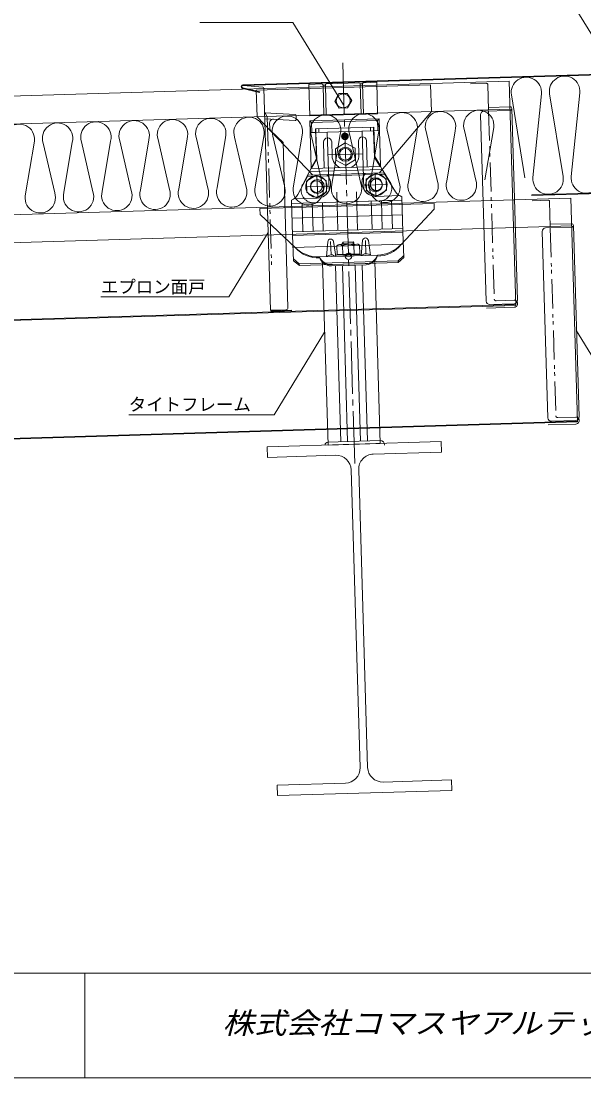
# Model space of a CAD drawing. Units: millimetres at full size, sheet at 1:5; details may follow other scales. Extents: x -3142 to 7368, y -2477 to 558.
# Drawn here: x 1644 to 2129, y -2477 to -1569 of the extents above; entities that cross this region are included whole.
import ezdxf
from ezdxf.enums import TextEntityAlignment as Align

# ---------------------------------------------------------------- set-up
doc = ezdxf.new("R2010")
doc.units = ezdxf.units.MM
doc.header["$LTSCALE"] = 5
doc.linetypes.add('CHAIN2', pattern=[12, 9, -1, 1, -1])
doc.linetypes.add('DOUBLE_CHAIN1', pattern=[8.8, 5, -1, 0.6, -0.6, 0.6, -1])
doc.layers.add('0-0_0', color=7, linetype='Continuous', lineweight=18)
doc.styles.add('HG丸ｺﾞｼｯｸM-PRO', font='')
doc.styles.add('ＭＳ ゴシック', font='')
doc.styles.get('HG丸ｺﾞｼｯｸM-PRO').set_extended_font_data('HG丸ｺﾞｼｯｸM-PRO')
doc.styles.get('ＭＳ ゴシック').set_extended_font_data('MS Gothic')

msp = doc.modelspace()

# ---------------------------------------------------------------- linework, layer by layer
at = {"layer": '0-0_0', "color": 4}
for p, q in [((2114.45, -1546.475), (2219.066, -1716.932)), ((1798.051, -1569.939), (1878.051, -1569.939)), ((1878.051, -1569.939), (1921.583, -1640.869)), ((1861.905, -1907.258), (1905.437, -1836.328)), ((1861.905, -1907.258), (1736.905, -1907.258))]:
    msp.add_line(p, q, dxfattribs=at)
at = {"layer": '0-0_0', "color": 4, "linetype": 'CHAIN2'}
msp.add_line((1931.337, -1949.215), (1920.996, -1604.87), dxfattribs=at)
at = {"layer": '0-0_0', "color": 5}
for p, q in [((2143.139, -1614.407), (1835.191, -1623.654)), ((2143.139, -1615.007), (1835.209, -1624.254)), ((1849.608, -1629.672), (1835.009, -1626.227)), ((1835.209, -1624.254), (1852.333, -1625.576)), ((2044.867, -1622.46), (2030.873, -1622.88)), ((2046.557, -1645.42), (2045.896, -1623.43)), ((1849.47, -1630.256), (1834.871, -1626.811)), ((1849.608, -1629.672), (1849.47, -1630.256)), ((1853.238, -1626.532), (1858.973, -1817.526)), ((2064.98, -1642.589), (2046.488, -1643.144)), ((2066.524, -1644.043), (2071.47, -1808.746)), ((1853.841, -1646.603), (1855.99, -1651.541)), ((1853.871, -1647.602), (1880.015, -1649.101)), ((1854.028, -1652.853), (1879.997, -1654.341)), ((1880.957, -1650.069), (1881.054, -1653.313)), ((2039.672, -1649.351), (2044.482, -1809.556)), ((2065.07, -1645.587), (2042.58, -1646.263)), ((1858.135, -1656.355), (1858.282, -1661.234)), ((1869.644, -1673.141), (1859.223, -1663.328)), ((1869.644, -1673.141), (1873.906, -1815.077)), ((2143.139, -1716.453), (2083.665, -1718.239)), ((2143.139, -1717.053), (2083.683, -1718.839)), ((2083.683, -1718.839), (2083.665, -1718.239)), ((2097.906, -1722.914), (2083.912, -1723.334)), ((2099.596, -1745.873), (2098.935, -1723.883)), ((2118.019, -1743.042), (2099.527, -1743.597)), ((2119.563, -1744.496), (2124.509, -1909.199)), ((2092.711, -1749.805), (2097.522, -1910.009)), ((2118.109, -1746.041), (2095.619, -1746.716)), ((1858.973, -1817.526), (1871.967, -1817.136)), ((2068.652, -1814.833), (2044.663, -1815.553)), ((2068.562, -1811.834), (2047.571, -1812.465)), ((1860.003, -1818.495), (1876.995, -1817.985)), ((2121.691, -1915.286), (2097.702, -1916.007)), ((2121.601, -1912.288), (2100.61, -1912.918))]:
    msp.add_line(p, q, dxfattribs=at)
at = {"layer": '0-0_0'}
for p, q in [((2064.319, -1620.576), (1364.634, -1641.586)), ((1846.661, -1628.112), (1996.593, -1623.61)), ((1903.036, -1622.917), (1891.791, -1623.255)), ((1891.791, -1623.255), (1892.601, -1650.243)), ((1906.064, -1623.827), (1904.065, -1623.887)), ((1904.846, -1649.875), (1904.065, -1623.887)), ((1906.064, -1623.827), (1906.845, -1649.815)), ((1935.021, -1621.957), (1907.034, -1622.797)), ((1938.05, -1622.866), (1936.051, -1622.926)), ((1936.051, -1622.926), (1936.831, -1648.915)), ((1938.83, -1648.855), (1938.05, -1622.866)), ((1950.264, -1621.499), (1939.019, -1621.837)), ((1950.264, -1621.499), (1951.075, -1648.487)), ((1996.593, -1623.61), (1997.283, -1646.599)), ((2064.319, -1620.576), (2070.106, -1813.289)), ((1846.661, -1628.112), (1847.351, -1651.102)), ((1924.888, -1631.015), (1928.724, -1637.153)), ((2065.039, -1644.565), (1365.355, -1665.575)), ((1918.067, -1643.726), (1914.231, -1637.588)), ((1925.264, -1643.51), (1918.067, -1643.726)), ((1925.264, -1643.51), (1928.724, -1637.153)), ((1847.351, -1651.102), (1895.247, -1701.187)), ((1951.075, -1648.487), (1892.601, -1650.243)), ((1952.304, -1652.952), (1952.904, -1672.943)), ((1997.283, -1646.599), (1952.479, -1699.468)), ((1892.631, -1654.744), (1893.231, -1674.735)), ((1894.108, -1656.054), (1950.907, -1654.348)), ((1894.108, -1656.054), (1894.368, -1664.696)), ((1897.589, -1661.598), (1947.766, -1660.092)), ((1897.589, -1661.598), (1898.347, -1686.86)), ((1897.888, -1661.589), (1897.978, -1664.588)), ((1900.387, -1661.514), (1900.477, -1664.513)), ((1944.967, -1660.176), (1945.057, -1663.174)), ((1947.466, -1660.101), (1947.556, -1663.099)), ((1947.766, -1660.092), (1948.525, -1685.353)), ((1892.931, -1664.74), (1897.679, -1664.597)), ((1897.978, -1664.588), (1947.556, -1663.099)), ((1897.978, -1664.588), (1898.669, -1687.578)), ((1907.774, -1664.294), (1909.284, -1714.581)), ((1925.786, -1667.755), (1920.388, -1667.917)), ((1922.488, -1667.854), (1920.668, -1666.14)), ((1920.774, -1669.674), (1922.488, -1667.854)), ((1921.173, -1669.662), (1920.774, -1669.674)), ((1922.875, -1667.442), (1921.055, -1665.728)), ((1922.887, -1667.842), (1921.067, -1666.128)), ((1922.887, -1667.842), (1921.173, -1669.662)), ((1921.185, -1670.062), (1921.173, -1669.662)), ((1922.899, -1668.242), (1921.185, -1670.062)), ((1924.589, -1665.622), (1922.875, -1667.442)), ((1924.601, -1666.022), (1922.887, -1667.842)), ((1924.707, -1669.556), (1922.887, -1667.842)), ((1924.719, -1669.956), (1922.899, -1668.242)), ((1923.287, -1667.83), (1925.001, -1666.01)), ((1925.107, -1669.544), (1923.287, -1667.83)), ((1924.589, -1665.622), (1924.601, -1666.022)), ((1925.001, -1666.01), (1924.601, -1666.022)), ((1925.107, -1669.544), (1924.707, -1669.556)), ((1924.719, -1669.956), (1924.707, -1669.556)), ((1937.761, -1663.393), (1939.271, -1713.68)), ((1941.514, -1671.785), (1942.176, -1693.81)), ((1947.556, -1663.099), (1948.247, -1686.089)), ((1947.856, -1663.09), (1952.604, -1662.948)), ((1893.231, -1674.735), (1893.861, -1695.726)), ((1904.531, -1672.895), (1905.192, -1694.921)), ((1911.528, -1672.685), (1911.888, -1684.68)), ((1914.709, -1678.685), (1923.058, -1673.524)), ((1914.709, -1678.685), (1915.004, -1688.495)), ((1923.058, -1673.524), (1931.701, -1678.174)), ((1931.701, -1678.174), (1931.996, -1687.985)), ((1934.517, -1671.995), (1934.877, -1683.989)), ((1898.669, -1687.578), (1894.292, -1695.713)), ((1894.377, -1694.24), (1898.347, -1686.86)), ((1938.346, -1682.885), (1908.359, -1683.785)), ((1923.647, -1693.145), (1915.004, -1688.495)), ((1931.996, -1687.985), (1923.647, -1693.145)), ((1948.247, -1686.089), (1953.103, -1693.947)), ((1952.931, -1692.482), (1948.525, -1685.353)), ((1892.494, -1698.268), (1890.196, -1702.539)), ((1893.861, -1695.726), (1892.494, -1698.268)), ((1955.052, -1696.389), (1892.494, -1698.268)), ((1953.103, -1693.947), (1894.292, -1695.713)), ((1891.283, -1701.306), (1882.257, -1718.084)), ((1890.196, -1702.539), (1886.558, -1709.301)), ((1898.08, -1701.287), (1889.731, -1706.447)), ((1889.731, -1706.447), (1890.026, -1716.258)), ((1957.171, -1700.528), (1890.627, -1702.526)), ((1956.442, -1699.349), (1891.283, -1701.306)), ((1906.724, -1705.937), (1898.08, -1701.287)), ((1898.874, -1701.078), (1899.474, -1721.069)), ((1907.018, -1715.747), (1906.724, -1705.937)), ((1941.308, -1704.898), (1949.657, -1699.738)), ((1941.602, -1714.709), (1941.308, -1704.898)), ((1948.852, -1699.577), (1949.452, -1719.568)), ((1949.657, -1699.738), (1958.3, -1704.388)), ((1956.442, -1699.349), (1966.46, -1715.556)), ((1958.3, -1704.388), (1958.595, -1714.199)), ((1909.17, -1710.773), (1889.179, -1711.373)), ((1890.026, -1716.258), (1898.669, -1720.908)), ((1898.669, -1720.908), (1907.018, -1715.747)), ((1915.832, -1716.075), (1916.813, -1748.761)), ((1932.824, -1715.565), (1933.806, -1748.25)), ((1939.156, -1709.873), (1959.147, -1709.272)), ((1950.246, -1719.359), (1941.602, -1714.709)), ((1958.595, -1714.199), (1950.246, -1719.359)), ((1367.696, -1743.54), (2117.358, -1721.029)), ((1849.722, -1730.066), (1999.654, -1725.564)), ((1877.93, -1753.23), (1877.013, -1722.69)), ((1877.1, -1725.576), (1972.057, -1722.724)), ((1878.971, -1721.684), (1898.975, -1721.084)), ((1886.096, -1725.305), (1886.827, -1749.661)), ((1894.842, -1725.043), (1895.573, -1749.398)), ((1924.583, -1724.316), (1896.363, -1725.164)), ((1903.588, -1724.78), (1904.319, -1749.136)), ((1924.583, -1724.316), (1952.804, -1723.469)), ((1945.569, -1723.519), (1946.3, -1747.875)), ((1949.952, -1719.553), (1969.956, -1718.952)), ((1954.315, -1723.257), (1955.046, -1747.613)), ((1963.061, -1722.994), (1963.792, -1747.35)), ((1972.887, -1750.378), (1971.97, -1719.839)), ((1999.654, -1725.564), (1999.804, -1730.561)), ((2117.358, -1721.029), (2123.139, -1913.542)), ((1849.722, -1730.066), (1849.872, -1735.064)), ((1849.872, -1735.064), (1880.259, -1763.679)), ((1972.437, -1735.385), (1877.48, -1738.236)), ((1999.804, -1730.561), (1971.189, -1760.949)), ((1368.416, -1767.529), (2118.078, -1745.018)), ((1877.831, -1749.931), (1972.788, -1747.08)), ((1877.93, -1753.23), (1972.887, -1750.378)), ((1877.93, -1753.23), (1878.579, -1774.85)), ((1972.887, -1750.378), (1973.536, -1771.999)), ((1878.24, -1763.565), (1973.198, -1760.714)), ((1906.987, -1771.366), (1908.12, -1758.532)), ((1910.599, -1758.366), (1910.943, -1769.836)), ((1914.984, -1771.126), (1913.083, -1758.382)), ((1915.898, -1762.094), (1916.123, -1769.591)), ((1918.321, -1761.021), (1933.037, -1760.579)), ((1920.651, -1759.951), (1930.646, -1759.65)), ((1920.804, -1761.947), (1921.029, -1769.443)), ((1921.321, -1758.93), (1929.917, -1758.672)), ((1921.321, -1758.93), (1921.381, -1760.929)), ((1929.917, -1758.672), (1929.977, -1760.671)), ((1930.614, -1761.652), (1930.839, -1769.149)), ((1930.646, -1759.65), (1930.676, -1760.65)), ((1935.519, -1761.505), (1935.744, -1769.002)), ((1936.974, -1770.465), (1938.107, -1757.631)), ((1940.585, -1757.465), (1940.93, -1768.936)), ((1944.97, -1770.225), (1943.07, -1757.482)), ((1900.99, -1771.546), (1950.968, -1770.045)), ((1908.724, -1770.431), (1906.987, -1771.366)), ((1913.194, -1770.297), (1914.984, -1771.126)), ((1914.954, -1770.126), (1936.944, -1769.466)), ((1914.984, -1771.126), (1936.974, -1770.465)), ((1916.123, -1769.591), (1935.744, -1769.002)), ((1938.711, -1769.531), (1936.974, -1770.465)), ((1943.181, -1769.397), (1944.97, -1770.225)), ((1973.491, -1770.5), (1968.624, -1774.978)), ((1878.534, -1773.351), (1883.662, -1777.529)), ((1878.579, -1774.85), (1883.707, -1779.028)), ((1968.624, -1774.978), (1883.662, -1777.529)), ((1883.707, -1779.028), (1883.662, -1777.529)), ((1968.669, -1776.477), (1883.707, -1779.028)), ((1908.351, -1933.398), (1903.631, -1776.205)), ((1911.226, -1779.242), (1941.212, -1778.342)), ((1919.271, -1930.569), (1914.724, -1779.137)), ((1920.721, -1778.957), (1925.269, -1930.389)), ((1931.717, -1778.627), (1936.264, -1930.059)), ((1942.261, -1929.878), (1937.714, -1778.447)), ((1953.331, -1932.047), (1948.611, -1774.855)), ((1968.669, -1776.477), (1968.624, -1774.978)), ((1973.536, -1771.999), (1968.669, -1776.477)), ((2070.082, -1812.489), (1370.397, -1833.5)), ((2070.106, -1813.289), (1370.421, -1834.299)), ((1373.459, -1935.454), (2123.121, -1912.942)), ((1373.477, -1936.053), (2123.139, -1913.542)), ((2005.808, -1930.471), (1855.875, -1934.974)), ((1855.875, -1934.974), (1856.145, -1943.97)), ((1908.276, -1930.899), (1953.256, -1929.548)), ((2005.808, -1930.471), (2006.078, -1939.467)), ((1856.145, -1943.97), (1914.869, -1942.206)), ((2006.078, -1939.467), (1947.354, -1941.231)), ((1928.253, -1954.81), (1935.937, -2210.695)), ((1934.75, -1954.615), (1942.434, -2210.5)), ((1864.61, -2225.843), (1923.333, -2224.079)), ((1864.61, -2225.843), (1864.88, -2234.838)), ((2014.542, -2221.34), (1955.818, -2223.104)), ((2014.542, -2221.34), (2014.812, -2230.336)), ((2014.812, -2230.336), (1864.88, -2234.838)), ((1163.139, -2387.489), (3123.139, -2387.489)), ((1699.046, -2387.489), (1699.046, -2477.489))]:
    msp.add_line(p, q, dxfattribs=at)
at = {"layer": '0-0_0', "color": 9}
for p, q in [((2066.125, -1632.294), (2077.75, -1703.599)), ((2084.748, -1703.389), (2092.073, -1631.514)), ((2099.071, -1631.304), (2110.696, -1702.609)), ((2117.694, -1702.399), (2125.019, -1630.525)), ((2050.717, -1662.081), (2043.454, -1705.417)), ((1729.172, -1671.737), (1739.022, -1714.559)), ((1754.201, -1670.985), (1746.938, -1714.321)), ((1762.118, -1670.748), (1771.968, -1713.57)), ((1787.148, -1669.996), (1779.884, -1713.332)), ((1795.064, -1669.758), (1804.914, -1712.58)), ((1820.094, -1669.007), (1812.831, -1712.343)), ((1828.01, -1668.769), (1837.86, -1711.591)), ((1853.04, -1668.017), (1845.777, -1711.353)), ((1860.956, -1667.779), (1870.806, -1710.602)), ((1885.986, -1667.028), (1878.723, -1710.364)), ((1893.902, -1666.79), (1903.753, -1709.612)), ((1918.932, -1666.039), (1911.669, -1709.375)), ((1922.875, -1667.442), (1922.887, -1667.842)), ((1922.899, -1668.242), (1922.887, -1667.842)), ((1926.849, -1665.801), (1936.699, -1708.623)), ((1951.878, -1665.049), (1944.615, -1708.385)), ((1959.795, -1664.812), (1969.645, -1707.634)), ((1984.824, -1664.06), (1977.561, -1707.396)), ((1992.741, -1663.822), (2002.591, -1706.644)), ((2017.77, -1663.071), (2010.507, -1706.407)), ((2025.687, -1662.833), (2035.537, -1705.655)), ((1655.363, -1673.953), (1648.1, -1717.289)), ((1663.279, -1673.715), (1673.13, -1716.538)), ((1688.309, -1672.964), (1681.046, -1716.3)), ((1696.226, -1672.726), (1706.076, -1715.548)), ((1721.255, -1671.975), (1713.992, -1715.311)), ((1890.627, -1702.526), (1890.196, -1702.539)), ((1957.602, -1700.515), (1957.171, -1700.528)), ((1898.975, -1721.084), (1878.971, -1721.684)), ((1949.952, -1719.553), (1969.956, -1718.952)), ((1965.061, -1722.961), (1954.066, -1723.291)), ((1929.917, -1758.672), (1930.646, -1759.65)), ((1914.954, -1770.126), (1914.984, -1771.126)), ((1922.988, -1771.15), (1925.987, -1771.06)), ((1928.986, -1770.97), (1925.987, -1771.06)), ((1936.944, -1769.466), (1936.974, -1770.465)), ((1911.196, -1778.243), (1941.182, -1777.342)), ((1908.351, -1933.398), (1953.331, -1932.047))]:
    msp.add_line(p, q, dxfattribs=at)
at = {"layer": '0-0_0', "color": 5, "linetype": 'DOUBLE_CHAIN1'}
for p, q in [((1855.99, -1651.541), (1859.832, -1779.483)), ((2046.587, -1646.419), (2051.434, -1807.847)), ((2099.626, -1746.873), (2104.473, -1908.3)), ((2068.472, -1808.836), (2052.979, -1809.301)), ((2121.511, -1909.289), (2106.018, -1909.754))]:
    msp.add_line(p, q, dxfattribs=at)
at = {"layer": '0-0_0'}
msp.add_lwpolyline([(1163.139, -1082.489), (3123.139, -1082.489), (3123.139, -2477.489), (1163.139, -2477.489)], close=True, dxfattribs=at)
for points in [[(1924.888, -1631.015), (1917.692, -1631.231), (1914.231, -1637.588)], [(1952.304, -1652.952), (1892.631, -1654.744), (1894.108, -1656.054)], [(1952.304, -1652.952), (1950.907, -1654.348), (1951.167, -1662.991)], [(1921.055, -1665.728), (1921.067, -1666.128), (1920.668, -1666.14)], [(1952.904, -1672.943), (1953.534, -1693.934), (1955.052, -1696.389), (1957.602, -1700.515), (1961.639, -1707.046)], [(1921.321, -1758.93), (1920.651, -1759.951), (1920.681, -1760.95)]]:
    msp.add_lwpolyline(points, dxfattribs=at)
at = {"layer": '0-0_0', "color": 4}
for points in [[(1856.91, -1750.747), (1822.952, -1806.077), (1712.952, -1806.077)], [(2122.283, -1835.076), (2226.899, -2005.533), (2331.899, -2005.533)]]:
    msp.add_lwpolyline(points, dxfattribs=at)
at = {"layer": '0-0_0', "color": 5}
msp.add_lwpolyline([(1859.122, -1818.022), (1876.98, -1817.485), (1876.995, -1817.985)], dxfattribs=at)
at = {"layer": '0-0_0'}
for centre, radius in [((1921.478, -1637.37), 6), ((1922.887, -1667.842), 2.5), ((1923.353, -1683.335), 6.1), ((1923.353, -1683.335), 5), ((1899.174, -1711.073), 6), ((1898.375, -1711.097), 5), ((1949.152, -1709.572), 6), ((1949.951, -1709.548), 5.25), ((1949.951, -1709.548), 5)]:
    msp.add_circle(centre, radius, dxfattribs=at)
at = {"layer": '0-0_0', "color": 9}
for centre in [(1899.174, -1711.073), (1949.152, -1709.572)]:
    msp.add_circle(centre, 6, dxfattribs=at)
for centre, radius, start, end in [((2079.048, -1630.187), 13.093, 354.18063, 189.25935), ((2111.994, -1629.198), 13.093, 354.18063, 189.25935), ((1774.518, -1666.544), 13.093, 344.71295, 198.72704), ((1807.464, -1665.555), 13.093, 344.71295, 198.72704), ((1840.41, -1664.565), 13.093, 344.71295, 198.72704), ((1873.356, -1663.576), 13.093, 344.71295, 198.72704), ((1906.302, -1662.586), 13.093, 344.71295, 198.72704), ((1939.248, -1661.597), 13.093, 344.71295, 198.72704), ((1972.195, -1660.608), 13.093, 344.71295, 198.72704), ((2005.141, -1659.619), 13.093, 344.71295, 198.72704), ((2038.087, -1658.629), 13.093, 344.71295, 198.72704), ((1642.733, -1670.501), 13.093, 344.71295, 198.72704), ((1675.679, -1669.512), 13.093, 344.71295, 198.72704), ((1708.625, -1668.522), 13.093, 344.71295, 198.72704), ((1741.572, -1667.533), 13.093, 344.71295, 198.72704), ((1915.188, -1694.621), 10, 181.71999, 184.38084), ((1932.18, -1694.111), 10, 359.05914, 1.71999), ((1953.186, -1692.324), 0.3, 211.71999, 1.71999), ((1898.375, -1711.097), 9.2, 84.21498, 99.22501), ((1898.614, -1709.089), 12, 271.71999, 43.5303), ((1915.188, -1694.621), 10, 218.3342, 221.12056), ((1932.18, -1694.111), 10, 322.31943, 325.10577), ((1957.245, -1711.837), 13.093, 164.71295, 18.72704), ((1952.481, -1712.707), 10.767, 16.58572, 31.71999), ((1990.191, -1710.848), 13.093, 164.71295, 18.72704), ((2023.137, -1709.859), 13.093, 164.71295, 18.72704), ((2097.774, -1704.716), 13.093, 174.18063, 9.25935), ((2130.72, -1703.727), 13.093, 174.18063, 9.25935), ((1660.73, -1720.741), 13.093, 164.71295, 18.72704), ((1693.676, -1719.752), 13.093, 164.71295, 18.72704), ((1726.622, -1718.763), 13.093, 164.71295, 18.72704), ((1759.568, -1717.773), 13.093, 164.71295, 18.72704), ((1792.514, -1716.784), 13.093, 164.71295, 18.72704), ((1825.46, -1715.795), 13.093, 164.71295, 18.72704), ((1858.407, -1714.805), 13.093, 164.71295, 18.72704), ((1891.353, -1713.816), 13.093, 164.71295, 18.72704), ((1924.299, -1712.827), 13.093, 164.71295, 18.72704)]:
    msp.add_arc(centre, radius, start, end, dxfattribs=at)
at = {"layer": '0-0_0', "color": 5}
for centre, radius, start, end in [((1835.239, -1625.253), 1.6, 91.71999, 256.71999), ((1835.239, -1625.253), 1, 91.71999, 256.71999), ((1852.238, -1626.563), 1.001, 1.75102, 86.98729), ((2044.897, -1623.46), 1, 1.71996, 91.72003), ((2065.025, -1644.088), 1.5, 1.71996, 91.72003), ((2065.025, -1644.088), 1.5, 271.71996, 1.72003), ((1861.134, -1656.265), 3, 86.71544, 181.71553), ((1880.054, -1653.343), 1, 266.69795, 1.69803), ((1879.958, -1650.099), 1, 1.69341, 86.69347), ((2042.67, -1649.261), 3, 91.71996, 181.72003), ((1861.28, -1661.144), 3, 181.7036, 226.70352), ((2097.936, -1723.913), 1, 1.71996, 91.72003), ((2118.064, -1744.541), 1.5, 1.71996, 91.72003), ((2118.064, -1744.541), 1.5, 271.71996, 1.72003), ((2095.709, -1749.715), 3, 91.71996, 181.72003), ((1871.907, -1815.137), 2, 271.72281, 1.7229), ((2047.481, -1809.466), 3, 181.71999, 271.72003), ((2068.472, -1808.836), 3, 271.71996, 1.72003), ((2068.562, -1811.834), 3, 271.72075, 31.7207), ((1859.973, -1817.496), 1, 181.72568, 271.72577), ((2100.52, -1909.919), 3, 181.71999, 271.72003), ((2121.511, -1909.289), 3, 271.71996, 1.72003), ((2121.601, -1912.288), 3, 271.72075, 31.7207)]:
    msp.add_arc(centre, radius, start, end, dxfattribs=at)
at = {"layer": '0-0_0'}
for centre, radius, start, end in [((1903.066, -1623.917), 1, 1.71999, 91.71999), ((1907.064, -1623.797), 1, 91.71999, 181.71999), ((1935.051, -1622.957), 1, 1.71999, 91.71999), ((1939.049, -1622.836), 1, 91.71999, 181.71999), ((1908.029, -1672.79), 3.5, 1.71999, 181.71999), ((1922.488, -1667.854), 2.5, 136.71999, 226.71999), ((1922.488, -1667.854), 1.8, 136.71999, 226.71999), ((1922.875, -1667.442), 2.5, 46.71999, 136.71999), ((1922.899, -1668.242), 2.5, 226.71999, 316.71999), ((1922.875, -1667.442), 1.8, 46.71999, 136.71999), ((1922.899, -1668.242), 1.8, 226.71999, 316.71999), ((1923.287, -1667.83), 1.8, 316.71999, 46.71999), ((1923.287, -1667.83), 2.5, 316.71999, 46.71999), ((1938.016, -1671.89), 3.5, 1.71999, 181.71999), ((1923.383, -1684.334), 11.5, 181.71999, 247.64938), ((1923.383, -1684.334), 11.5, 295.7906, 1.71999), ((1894.112, -1694.098), 0.3, 181.71999, 331.71999), ((1898.375, -1711.097), 9.2, 159.22501, 204.21498), ((1898.375, -1711.097), 9.2, 144.21498, 159.22501), ((1898.375, -1711.097), 9.2, 99.22501, 144.21498), ((1898.614, -1709.089), 12, 271.71999, 41.12056), ((1898.375, -1711.097), 9.2, 39.22501, 84.21498), ((1898.375, -1711.097), 9.2, 24.21498, 39.22501), ((1898.375, -1711.097), 9.2, 339.22501, 24.21498), ((1949.591, -1707.558), 12, 139.90968, 271.71999), ((1949.591, -1707.558), 12, 142.31943, 249.69568), ((1949.951, -1709.548), 9.2, 159.22501, 204.21498), ((1949.951, -1709.548), 9.2, 144.21498, 159.22501), ((1949.951, -1709.548), 9.2, 99.22501, 144.21498), ((1949.951, -1709.548), 9.2, 84.21498, 99.22501), ((1949.951, -1709.548), 9.2, 39.22501, 84.21498), ((1949.951, -1709.548), 9.2, 24.21498, 39.22501), ((1949.951, -1709.548), 9.2, 339.22501, 24.21498), ((1896.04, -1714.402), 10.767, 166.85426, 271.71999), ((1896.04, -1714.402), 10.767, 151.71999, 166.85426), ((1898.375, -1711.097), 9.2, 204.21498, 219.22501), ((1898.375, -1711.097), 9.2, 219.22501, 264.21498), ((1898.375, -1711.097), 9.2, 276.70854, 324.21498), ((1898.375, -1711.097), 9.2, 324.21498, 339.22501), ((1949.951, -1709.548), 9.2, 204.21498, 219.22501), ((1949.951, -1709.548), 9.2, 219.22501, 266.73145), ((1949.951, -1709.548), 9.2, 279.22501, 324.21498), ((1952.481, -1712.707), 10.767, 271.71999, 16.58572), ((1949.951, -1709.548), 9.2, 324.21498, 339.22501), ((1974.966, -1710.298), 10, 211.71999, 252.56795), ((1873.45, -1713.346), 10, 290.87204, 331.71999), ((1898.375, -1711.097), 9.2, 264.21498, 276.70854), ((1949.591, -1707.558), 12, 249.69568, 271.71999), ((1949.951, -1709.548), 9.2, 266.73145, 279.22501), ((1910.61, -1758.751), 2.5, 8.48358, 174.95641), ((1918.426, -1764.53), 3.51, 47.37413, 136.06584), ((1926.055, -1773.336), 12.542, 68.68497, 114.75502), ((1933.142, -1764.088), 3.51, 47.37413, 136.06584), ((1940.597, -1757.851), 2.5, 8.48358, 174.95641), ((1950.191, -1744.193), 26.864, 271.12619, 321.41101), ((1950.098, -1741.088), 28.971, 271.72, 316.71999), ((1900.214, -1745.694), 26.864, 222.02898, 271.71999), ((1900.121, -1742.588), 28.971, 226.71999, 271.71999), ((1910.918, -1768.997), 10.25, 194.40038, 271.71999), ((1910.876, -1767.605), 10.643, 201.73595, 271.71999), ((1911.093, -1774.834), 5, 65.15494, 118.28503), ((1925.995, -1771.331), 3.012, 6.89375, 176.54623), ((1925.979, -1770.788), 3.012, 186.89375, 356.54623), ((1926.032, -1772.551), 3.012, 18.74063, 164.69934), ((1941.08, -1773.934), 5, 65.15495, 118.28503), ((1940.863, -1766.704), 10.643, 271.72, 341.70403), ((1940.905, -1768.096), 10.25, 271.71999, 349.03961), ((1908.351, -1933.398), 2.5, 91.71999, 180), ((1953.256, -1933.398), 3.85, 0, 90), ((1915.259, -1955.2), 13, 1.71999, 91.71999), ((1947.744, -1954.225), 13, 91.71999, 181.71999), ((1922.943, -2211.085), 13, 271.71999, 1.71999), ((1955.428, -2210.109), 13, 181.71999, 271.71999)]:
    msp.add_arc(centre, radius, start, end, dxfattribs=at)
at = {"layer": '0-0_0', "color": 5, "linetype": 'DOUBLE_CHAIN1'}
for centre, radius, start, end in [((2052.934, -1807.802), 1.5, 181.71999, 271.72003), ((2068.562, -1811.834), 3, 31.71928, 91.71924), ((2105.973, -1908.255), 1.5, 181.71999, 271.72003), ((2121.601, -1912.288), 3, 31.71928, 91.71924)]:
    msp.add_arc(centre, radius, start, end, dxfattribs=at)

# ---------------------------------------------------------------- texts
at = {"layer": '0-0_0', "style": 'ＭＳ ゴシック'}
for s, p in [('エプロン面戸', (1712.952, -1806.077)), ('タイトフレーム', (1736.905, -1907.258))]:
    msp.add_text(s, height=11, dxfattribs=at).set_placement(p, align=Align.BOTTOM_LEFT)
at = {"layer": '0-0_0', "color": 3, "style": 'HG丸ｺﾞｼｯｸM-PRO', "oblique": 15, "width": 1.1}
msp.add_text('株式会社コマスヤアルテック', height=18.33, dxfattribs=at).set_placement((1817.483, -2444.989), align=Align.BOTTOM_LEFT)

doc.saveas('drawing.dxf')
